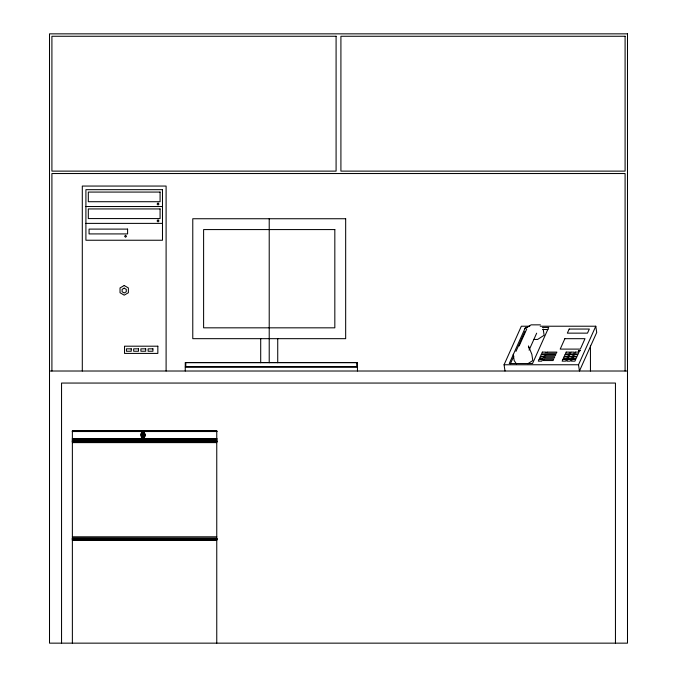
<?xml version="1.0" encoding="UTF-8"?>
<svg xmlns="http://www.w3.org/2000/svg" width="677" height="677" viewBox="0 0 677 677"><rect width="100%" height="100%" fill="white"/><g stroke="black" fill="none" stroke-linecap="round" stroke-linejoin="round"><path stroke-width="1.02" d="M141.155 433.356C142.898 430.174 139.792 435.929 141.273 436.631C142.796 440.592 146.046 435.666 144.624 433.373M144.641 436.767L144.362 437.452L144.87 434.185L143.888 437.977L142.898 438.425L141.908 437.968L140.96 434.118M142.178 432.908L141.451 435.04L142.17 437.19M141.916 432.061C144.091 430.648 145.157 434.761 144.717 434.236M143.414 431.74C145.343 434.752 144.269 431.731 142.407 431.757L143.422 431.791L144.235 432.789M144.844 435.946L144.658 436.783L144.87 434.185M141.535 434.414L141.679 433.839M143.93 436.8L144.362 435.057L143.939 433.305M505.008 371.013L504.069 364.759L521.341 326.221L529.736 326.221M510.424 363.735L513.835 356.127M515.967 351.38L524.92 331.417M519.141 345.964L526.74 329.022M529.067 350.136L536.666 333.186M595.785 326.221L596.716 332.483L579.444 371.013L578.513 364.759L595.785 326.221L540.221 326.221M141.958 437.807L141.459 437.444M144.133 436.267L142.898 437.52L141.899 436.75M141.899 433.339L142.534 432.662M142.61 434.219L142.61 435.87M143.202 435.87L143.202 434.236M142.407 431.723L141.468 432.637M524.573 329.022L531.098 324.85L540.407 324.85M527.891 363.693L532.782 360.562L531.851 354.308L528.441 345.964L528.754 348.046M142.542 432.713L143.913 433.348M85.911 206.527L162.488 206.527M85.911 223.385L162.488 223.385M527.569 327.423L525.454 327.423L509.265 363.549L532.528 363.549L548.717 327.423L542.379 327.423M542.683 329.513L547.972 329.513M533.468 339.448L537.597 339.448L544.122 335.276L543.182 329.022M504.069 364.759L578.513 364.759M185.253 366.934L357.448 366.934M49.506 371.013L627.494 371.013M216.758 430.978L72.371 430.936L216.758 430.885L216.758 643.15M72.371 431.097L216.758 431.173M72.371 431.257L216.758 431.342M72.371 431.435L216.758 431.435M72.371 431.537L216.758 431.537M216.758 438.628L72.371 438.628L216.758 438.814M72.371 438.908L216.758 438.908M72.371 438.984L216.758 439.06M72.371 439.128L216.758 439.229M72.371 439.28L216.758 439.255M72.371 440.532L216.758 440.609M72.371 440.685L216.758 440.769M72.371 440.862L216.758 440.862M72.371 441.049L216.758 441.049M72.371 441.142L216.758 441.142M72.371 441.235L216.758 441.336M72.371 441.429L216.758 441.429M72.371 441.522L216.758 441.607M72.371 441.776L216.758 441.785M72.371 441.802L216.758 441.802M72.371 442.199L216.758 442.199M72.371 442.614L216.758 442.614M72.371 536.802L216.758 536.802M72.371 538.164L216.758 538.249M72.371 538.333L216.758 538.333M72.371 538.427L216.758 538.52M72.371 538.723L216.758 538.723M72.371 538.833L216.758 538.934M72.371 539.044L216.758 539.044M72.371 539.146L216.758 539.247M72.371 539.341L216.758 539.341M72.371 539.527L216.758 539.527M72.371 539.552L216.758 539.544M72.371 539.984L216.758 539.984M72.371 540.441L216.758 540.441M142.906 431.858L143.905 432.129M516.399 363.896L514.173 360.562L513.242 354.308M141.671 436.25L141.485 435.04M625.091 371.013L625.091 173.532L51.909 173.532L51.909 371.013M615.452 643.15L615.452 383.055L61.548 383.055L61.548 643.15M590.446 345.338L590.446 371.013M357.448 371.013L357.448 362.525L185.253 362.525L185.253 371.013M277.731 338.559L277.731 362.737M269.218 218.739L269.218 362.737M260.704 338.559L260.704 362.737M166.102 371.013L166.102 186.057L82.298 186.057L82.298 371.013M72.371 430.877L72.371 643.15M142.619 432.958L142.61 436.327L143.202 436.335L143.211 432.958L142.619 432.958M539.112 359.335L538.3 361.146L541.786 361.146L542.599 359.335L539.112 359.335M540.187 356.931L539.383 358.734L542.869 358.734L543.682 356.931L540.187 356.931M541.27 354.52L540.458 356.322L543.944 356.322L544.757 354.52L541.27 354.52M542.345 352.108L541.541 353.919L545.027 353.919L545.84 352.108L542.345 352.108M543.758 359.335L543.225 360.545L553.109 360.545L553.651 359.335L543.758 359.335M544.841 356.931L544.3 358.133L554.184 358.133L554.725 356.931L544.841 356.931M545.924 354.52L545.383 355.721L555.267 355.721L555.809 354.52L545.924 354.52M546.999 352.108L546.457 353.318L556.35 353.318L556.883 352.108L546.999 352.108M564.872 338.678L560.201 349.104L580.333 349.104L585.004 338.678L564.872 338.678M569.196 329.047L567.351 333.143L587.492 333.143L589.328 329.047L569.196 329.047M562.951 359.335L562.147 361.146L565.633 361.146L566.446 359.335L562.951 359.335M564.034 356.931L563.222 358.734L566.708 358.734L567.521 356.931L564.034 356.931M565.109 354.52L564.305 356.322L567.791 356.322L568.604 354.52L565.109 354.52M566.192 352.108L565.38 353.919L568.875 353.919L569.679 352.108L566.192 352.108M567.605 359.335L566.793 361.146L570.288 361.146L571.092 359.335L567.605 359.335M568.688 356.931L567.876 358.734L571.363 358.734L572.175 356.931L568.688 356.931M569.763 354.52L568.951 356.322L572.446 356.322L573.25 354.52L569.763 354.52M570.846 352.108L570.034 353.919L573.521 353.919L574.333 352.108L570.846 352.108M572.26 359.335L571.447 361.146L574.934 361.146L575.746 359.335L572.26 359.335M573.334 356.931L572.53 358.734L576.017 358.734L576.829 356.931L573.334 356.931M574.418 354.52L573.605 356.322L577.1 356.322L577.904 354.52L574.418 354.52M575.501 352.108L574.688 353.919L578.175 353.919L578.987 352.108L575.501 352.108M125.558 235.334L124.61 236.29L125.558 237.246L126.514 236.29L125.558 235.334M158.046 203.125L157.089 204.073L158.046 205.029L159.002 204.073L158.046 203.125M158.046 219.983L157.089 220.93L158.046 221.887L159.002 220.93L158.046 219.983M580.181 350.61L578.953 351.397L578.437 350.61L580.181 350.61M124.204 285.525L120.032 287.928L120.032 292.743L124.204 295.155L128.376 292.743L128.376 287.928L124.204 285.525M124.204 288.157L122.114 289.358L122.114 291.77L124.204 292.972L126.286 291.77L126.286 289.358L124.204 288.157M627.494 33.85L49.506 33.85L49.506 643.15L627.494 643.15L627.494 33.85M336.088 36.262L51.909 36.262L51.909 171.12L336.088 171.12L336.088 36.262M625.091 36.262L340.912 36.262L340.912 171.12L625.091 171.12L625.091 36.262M162.488 189.67L85.911 189.67L85.911 240.242L162.488 240.242L162.488 189.67M160.085 192.073L88.315 192.073L88.315 201.712L160.085 201.712L160.085 192.073M160.085 208.931L88.315 208.931L88.315 218.569L160.085 218.569L160.085 208.931M345.668 218.739L192.776 218.739L192.776 338.669L345.668 338.669L345.668 218.739M127.598 229.105L89.068 229.105L89.068 233.92L127.598 233.92L127.598 229.105M334.827 229.571L203.608 229.571L203.608 327.829L334.827 327.829L334.827 229.571M157.843 346.192L124.517 346.192L124.517 353.411L157.843 353.411L157.843 346.192M131.253 348.833L126.438 348.833L126.438 351.236L131.253 351.236L131.253 348.833M138.48 348.833L133.665 348.833L133.665 351.236L138.48 351.236L138.48 348.833M145.707 348.833L140.892 348.833L140.892 351.236L145.707 351.236L145.707 348.833M152.926 348.833L148.111 348.833L148.111 351.236L152.926 351.236L152.926 348.833M356.779 362.669L185.786 362.669L185.786 366.866L356.779 366.866L356.779 362.669"/></g></svg>
